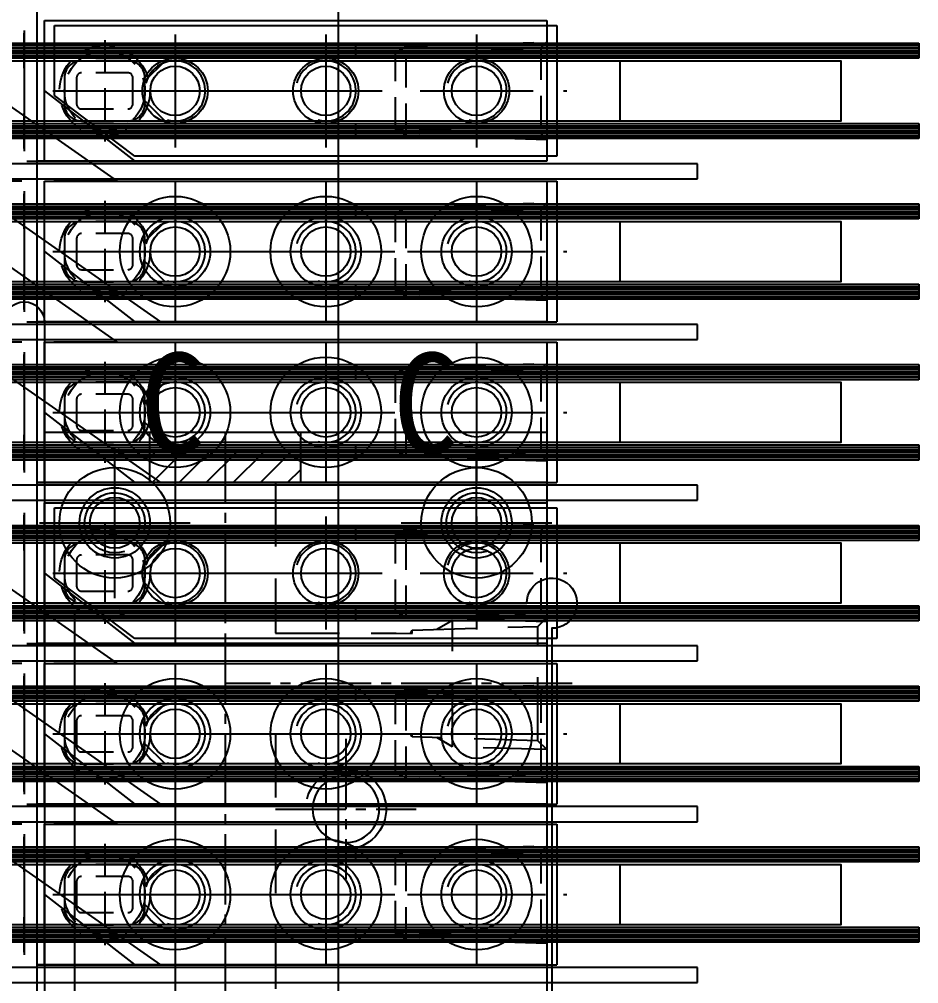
# Model space of a CAD drawing. Header units: millimetres. Extents: x 282 to 14566, y -4134 to 5341.
# Drawn here: x 9342.2 to 9431.7, y 904.8 to 1000.8 of the extents above; entities that cross this region are included whole.
import ezdxf

# ---------------------------------------------------------------- set-up
doc = ezdxf.new("R2010")
doc.units = ezdxf.units.MM
for name, pattern in [('CENTER', [50.8, 31.75, -6.35, 6.35, -6.35]), ('CENTER1', [10, 7, -1, 1, -1]), ('CENTERX2', [101.6, 63.5, -12.7, 12.7, -12.7]), ('HIDDEN', [9.525, 6.35, -3.175]), ('HIDDEN2', [4.7625, 3.175, -1.5875])]:
    doc.linetypes.add(name, pattern=pattern)
for name, color, linetype in [('CENTER', 1, 'CENTER'), ('HIDDEN', 2, 'HIDDEN'), ('THIN', 3, 'Continuous')]:
    doc.layers.add(name, color=color, linetype=linetype)
doc.styles.add('HAN', font='')
doc.styles.get('HAN').set_extended_font_data('GulimChe')

# ---------------------------------------------------------------- blocks, each defined once
blk = doc.blocks.new('A$C429828F3')
at = {"color": 250}
for points in [[(-59.75, 256), (-29.75, 256), (-29.75, 272), (-59.75, 272), (-59.75, 256)], [(-59.75, 240), (-29.75, 240), (-29.75, 256), (-59.75, 256), (-59.75, 240)], [(-59.75, 224), (-29.75, 224), (-29.75, 240), (-59.75, 240), (-59.75, 224)], [(-59.75, 208), (-29.75, 208), (-29.75, 224), (-59.75, 224), (-59.75, 208)], [(-59.75, 192), (-29.75, 192), (-29.75, 208), (-59.75, 208), (-59.75, 192)], [(-59.75, 176), (-29.75, 176), (-29.75, 192), (-59.75, 192), (-59.75, 176)], [(-59.75, 160), (-29.75, 160), (-29.75, 176), (-59.75, 176), (-59.75, 160)]]:
    blk.add_lwpolyline(points, dxfattribs=at)
blk = doc.blocks.new('A$C45CF31D8')
at = {"color": 250}
for p, q in [((-50, 238), (0, 238)), ((-50, 224), (-50, 238)), ((0, 238), (0, 224)), ((-141, 235.75, 0), (37, 235.75, 0)), ((-141, 235.5, 0), (37, 235.5, 0)), ((37, 235.5, 0), (-141, 235.5, 0)), ((37, 235.25, 0), (-141, 235.25, 0)), ((-141, 235.25, 0), (37, 235.25, 0)), ((37, 235.75, 0), (37, 235.5, 0)), ((37, 235.5, 0), (37, 235.25, 0)), ((37, 235.25, 0), (37, 235, 0)), ((-141, 235, 0), (37, 235, 0)), ((37, 235, 0), (-141, 235, 0)), ((-141, 234.75, 0), (37, 234.75, 0)), ((37, 234.75, 0), (-141, 234.75, 0)), ((-141, 234.5, 0), (37, 234.5, 0)), ((37, 234.5, 0), (-141, 234.5, 0)), ((37, 234.25, 0), (-141, 234.25, 0)), ((37, 235, 0), (37, 234.75, 0)), ((37, 234.75, 0), (37, 234.5, 0)), ((37, 234.5, 0), (37, 234.25, 0)), ((7.25, 234), (7.25, 228)), ((-50, 231), (-41, 224)), ((-141, 227.75, 0), (37, 227.75, 0)), ((37, 227.75, 0), (37, 227.5, 0)), ((-141, 227.5, 0), (37, 227.5, 0)), ((37, 227.5, 0), (-141, 227.5, 0)), ((37, 227.25, 0), (-141, 227.25, 0)), ((-141, 227.25, 0), (37, 227.25, 0)), ((-141, 227, 0), (37, 227, 0)), ((37, 227, 0), (-141, 227, 0)), ((37, 226.75, 0), (-141, 226.75, 0)), ((-141, 226.75, 0), (37, 226.75, 0)), ((37, 227.5, 0), (37, 227.25, 0)), ((37, 227.25, 0), (37, 227, 0)), ((37, 227, 0), (37, 226.75, 0)), ((37, 226.75, 0), (37, 226.5, 0)), ((-141, 226.5, 0), (37, 226.5, 0)), ((37, 226.5, 0), (-141, 226.5, 0)), ((37, 226.25, 0), (-141, 226.25, 0)), ((37, 226.5, 0), (37, 226.25, 0)), ((15, 223.75), (-119, 223.75)), ((0, 224), (-50, 224)), ((15, 222.25), (15, 223.75)), ((-119, 222.25), (15, 222.25)), ((-50, 222), (0, 222)), ((-50, 208), (-50, 222)), ((0, 222), (0, 208)), ((-141, 219.75, 0), (37, 219.75, 0)), ((-141, 219.5, 0), (37, 219.5, 0)), ((37, 219.5, 0), (-141, 219.5, 0)), ((37, 219.25, 0), (-141, 219.25, 0)), ((-141, 219.25, 0), (37, 219.25, 0)), ((-141, 219, 0), (37, 219, 0)), ((37, 219, 0), (-141, 219, 0)), ((37, 219.75, 0), (37, 219.5, 0)), ((37, 219.5, 0), (37, 219.25, 0)), ((37, 219.25, 0), (37, 219, 0)), ((37, 219, 0), (37, 218.75, 0)), ((-141, 218.75, 0), (37, 218.75, 0)), ((37, 218.75, 0), (-141, 218.75, 0)), ((-141, 218.5, 0), (37, 218.5, 0)), ((37, 218.5, 0), (-141, 218.5, 0)), ((37, 218.25, 0), (-141, 218.25, 0)), ((7.25, 218), (7.25, 212)), ((37, 218.75, 0), (37, 218.5, 0)), ((37, 218.5, 0), (37, 218.25, 0)), ((-50, 215), (-41, 208)), ((-141, 211.75, 0), (37, 211.75, 0)), ((-141, 211.5, 0), (37, 211.5, 0)), ((37, 211.5, 0), (-141, 211.5, 0)), ((37, 211.25, 0), (-141, 211.25, 0)), ((-141, 211.25, 0), (37, 211.25, 0)), ((37, 211.75, 0), (37, 211.5, 0)), ((37, 211.5, 0), (37, 211.25, 0)), ((37, 211.25, 0), (37, 211, 0)), ((-141, 211, 0), (37, 211, 0)), ((37, 211, 0), (-141, 211, 0)), ((37, 210.75, 0), (-141, 210.75, 0)), ((-141, 210.75, 0), (37, 210.75, 0)), ((-141, 210.5, 0), (37, 210.5, 0)), ((37, 210.5, 0), (-141, 210.5, 0)), ((37, 210.25, 0), (-141, 210.25, 0)), ((37, 211, 0), (37, 210.75, 0)), ((37, 210.75, 0), (37, 210.5, 0)), ((37, 210.5, 0), (37, 210.25, 0)), ((15, 207.75), (-119, 207.75)), ((0, 208), (-50, 208)), ((15, 206.25), (15, 207.75)), ((-119, 206.25), (15, 206.25)), ((-50, 206), (0, 206)), ((-50, 192), (-50, 206)), ((0, 206), (0, 192)), ((-141, 203.75, 0), (37, 203.75, 0)), ((37, 203.75, 0), (37, 203.5, 0)), ((-141, 203.5, 0), (37, 203.5, 0)), ((37, 203.5, 0), (-141, 203.5, 0)), ((37, 203.25, 0), (-141, 203.25, 0)), ((-141, 203.25, 0), (37, 203.25, 0)), ((-141, 203, 0), (37, 203, 0)), ((37, 203, 0), (-141, 203, 0)), ((-141, 202.75, 0), (37, 202.75, 0)), ((37, 202.75, 0), (-141, 202.75, 0)), ((37, 203.5, 0), (37, 203.25, 0)), ((37, 203.25, 0), (37, 203, 0)), ((37, 203, 0), (37, 202.75, 0)), ((37, 202.75, 0), (37, 202.5, 0)), ((-141, 202.5, 0), (37, 202.5, 0)), ((37, 202.5, 0), (-141, 202.5, 0)), ((37, 202.25, 0), (-141, 202.25, 0)), ((7.25, 202), (7.25, 196)), ((37, 202.5, 0), (37, 202.25, 0)), ((-50, 199), (-41, 192)), ((-141, 195.75, 0), (37, 195.75, 0)), ((-141, 195.5, 0), (37, 195.5, 0)), ((37, 195.5, 0), (-141, 195.5, 0)), ((37, 195.25, 0), (-141, 195.25, 0)), ((-141, 195.25, 0), (37, 195.25, 0)), ((-141, 195, 0), (37, 195, 0)), ((37, 195, 0), (-141, 195, 0)), ((37, 195.75, 0), (37, 195.5, 0)), ((37, 195.5, 0), (37, 195.25, 0)), ((37, 195.25, 0), (37, 195, 0)), ((37, 195, 0), (37, 194.75, 0)), ((37, 194.75, 0), (-141, 194.75, 0)), ((-141, 194.75, 0), (37, 194.75, 0)), ((-141, 194.5, 0), (37, 194.5, 0)), ((37, 194.5, 0), (-141, 194.5, 0)), ((37, 194.25, 0), (-141, 194.25, 0)), ((37, 194.75, 0), (37, 194.5, 0)), ((37, 194.5, 0), (37, 194.25, 0)), ((0, 192), (-50, 192)), ((15, 191.75), (-119, 191.75)), ((15, 190.25), (15, 191.75)), ((-119, 190.25), (15, 190.25)), ((-50, 190), (0, 190)), ((-50, 176), (-50, 190)), ((0, 190), (0, 176)), ((-141, 187.75, 0), (37, 187.75, 0)), ((-141, 187.5, 0), (37, 187.5, 0)), ((37, 187.5, 0), (-141, 187.5, 0)), ((37, 187.25, 0), (-141, 187.25, 0)), ((-141, 187.25, 0), (37, 187.25, 0)), ((37, 187.75, 0), (37, 187.5, 0)), ((37, 187.5, 0), (37, 187.25, 0)), ((37, 187.25, 0), (37, 187, 0)), ((-141, 187, 0), (37, 187, 0)), ((37, 187, 0), (-141, 187, 0)), ((-141, 186.75, 0), (37, 186.75, 0)), ((37, 186.75, 0), (-141, 186.75, 0)), ((-141, 186.5, 0), (37, 186.5, 0)), ((37, 186.5, 0), (-141, 186.5, 0)), ((37, 186.25, 0), (-141, 186.25, 0)), ((37, 187, 0), (37, 186.75, 0)), ((37, 186.75, 0), (37, 186.5, 0)), ((37, 186.5, 0), (37, 186.25, 0)), ((7.25, 186), (7.25, 180)), ((-50, 183), (-41, 176)), ((-141, 179.75, 0), (37, 179.75, 0)), ((37, 179.75, 0), (37, 179.5, 0)), ((-141, 179.5, 0), (37, 179.5, 0)), ((37, 179.5, 0), (-141, 179.5, 0)), ((37, 179.25, 0), (-141, 179.25, 0)), ((-141, 179.25, 0), (37, 179.25, 0)), ((-141, 179, 0), (37, 179, 0)), ((37, 179, 0), (-141, 179, 0)), ((37, 178.75, 0), (-141, 178.75, 0)), ((-141, 178.75, 0), (37, 178.75, 0)), ((37, 179.5, 0), (37, 179.25, 0)), ((37, 179.25, 0), (37, 179, 0)), ((37, 179, 0), (37, 178.75, 0)), ((37, 178.75, 0), (37, 178.5, 0)), ((-141, 178.5, 0), (37, 178.5, 0)), ((37, 178.5, 0), (-141, 178.5, 0)), ((37, 178.25, 0), (-141, 178.25, 0)), ((37, 178.5, 0), (37, 178.25, 0)), ((15, 175.75), (-119, 175.75)), ((0, 176), (-50, 176)), ((15, 174.25), (15, 175.75)), ((-119, 174.25), (15, 174.25)), ((-50, 174), (0, 174)), ((-50, 160), (-50, 174)), ((0, 174), (0, 160)), ((-141, 171.75, 0), (37, 171.75, 0)), ((-141, 171.5, 0), (37, 171.5, 0)), ((37, 171.5, 0), (-141, 171.5, 0)), ((37, 171.25, 0), (-141, 171.25, 0)), ((-141, 171.25, 0), (37, 171.25, 0)), ((-141, 171, 0), (37, 171, 0)), ((37, 171, 0), (-141, 171, 0)), ((37, 171.75, 0), (37, 171.5, 0)), ((37, 171.5, 0), (37, 171.25, 0)), ((37, 171.25, 0), (37, 171, 0)), ((37, 171, 0), (37, 170.75, 0)), ((-141, 170.75, 0), (37, 170.75, 0)), ((37, 170.75, 0), (-141, 170.75, 0)), ((-141, 170.5, 0), (37, 170.5, 0)), ((37, 170.5, 0), (-141, 170.5, 0)), ((37, 170.25, 0), (-141, 170.25, 0)), ((7.25, 170), (7.25, 164)), ((37, 170.75, 0), (37, 170.5, 0)), ((37, 170.5, 0), (37, 170.25, 0)), ((-50, 167), (-41, 160)), ((-141, 163.75, 0), (37, 163.75, 0)), ((-141, 163.5, 0), (37, 163.5, 0)), ((37, 163.5, 0), (-141, 163.5, 0)), ((37, 163.25, 0), (-141, 163.25, 0)), ((-141, 163.25, 0), (37, 163.25, 0)), ((37, 163.75, 0), (37, 163.5, 0)), ((37, 163.5, 0), (37, 163.25, 0)), ((37, 163.25, 0), (37, 163, 0)), ((-141, 163, 0), (37, 163, 0)), ((37, 163, 0), (-141, 163, 0)), ((37, 162.75, 0), (-141, 162.75, 0)), ((-141, 162.75, 0), (37, 162.75, 0)), ((-141, 162.5, 0), (37, 162.5, 0)), ((37, 162.5, 0), (-141, 162.5, 0)), ((37, 162.25, 0), (-141, 162.25, 0)), ((37, 163, 0), (37, 162.75, 0)), ((37, 162.75, 0), (37, 162.5, 0)), ((37, 162.5, 0), (37, 162.25, 0)), ((15, 159.75), (-119, 159.75)), ((0, 160), (-50, 160)), ((15, 158.25), (15, 159.75)), ((-119, 158.25), (15, 158.25)), ((-50, 158), (0, 158)), ((-50, 144), (-50, 158)), ((0, 158), (0, 144)), ((-141, 155.75, 0), (37, 155.75, 0)), ((37, 155.75, 0), (37, 155.5, 0)), ((-141, 155.5, 0), (37, 155.5, 0)), ((37, 155.5, 0), (-141, 155.5, 0)), ((37, 155.25, 0), (-141, 155.25, 0)), ((-141, 155.25, 0), (37, 155.25, 0)), ((-141, 155, 0), (37, 155, 0)), ((37, 155, 0), (-141, 155, 0)), ((-141, 154.75, 0), (37, 154.75, 0)), ((37, 154.75, 0), (-141, 154.75, 0)), ((37, 155.5, 0), (37, 155.25, 0)), ((37, 155.25, 0), (37, 155, 0)), ((37, 155, 0), (37, 154.75, 0)), ((37, 154.75, 0), (37, 154.5, 0)), ((-141, 154.5, 0), (37, 154.5, 0)), ((37, 154.5, 0), (-141, 154.5, 0)), ((37, 154.25, 0), (-141, 154.25, 0)), ((7.25, 154), (7.25, 148)), ((37, 154.5, 0), (37, 154.25, 0)), ((-50, 151), (-41, 144)), ((-141, 147.75, 0), (37, 147.75, 0)), ((-141, 147.5, 0), (37, 147.5, 0)), ((37, 147.5, 0), (-141, 147.5, 0)), ((37, 147.25, 0), (-141, 147.25, 0)), ((-141, 147.25, 0), (37, 147.25, 0)), ((-141, 147, 0), (37, 147, 0)), ((37, 147, 0), (-141, 147, 0)), ((37, 147.75, 0), (37, 147.5, 0)), ((37, 147.5, 0), (37, 147.25, 0)), ((37, 147.25, 0), (37, 147, 0)), ((37, 147, 0), (37, 146.75, 0)), ((37, 146.75, 0), (-141, 146.75, 0)), ((-141, 146.75, 0), (37, 146.75, 0)), ((-141, 146.5, 0), (37, 146.5, 0)), ((37, 146.5, 0), (-141, 146.5, 0)), ((37, 146.25, 0), (-141, 146.25, 0)), ((37, 146.75, 0), (37, 146.5, 0)), ((37, 146.5, 0), (37, 146.25, 0)), ((0, 144), (-50, 144)), ((15, 143.75), (-119, 143.75)), ((15, 142.25), (15, 143.75)), ((-119, 142.25), (15, 142.25))]:
    blk.add_line(p, q, dxfattribs=at)
at = {"color": 250, "linetype": 'CENTERX2'}
for p, q in [((-52, 237, 0), (-52, 225, 0)), ((-52, 221, 0), (-52, 209, 0)), ((-52, 205, 0), (-52, 193, 0)), ((-52, 189, 0), (-52, 177, 0)), ((-52, 173, 0), (-52, 161, 0)), ((-52, 157, 0), (-52, 145, 0))]:
    blk.add_line(p, q, dxfattribs=at)
at = {"color": 250, "linetype": 'CENTER1'}
for p, q in [((-52, 234.5, 0), (-52, 236.75, 0)), ((-52, 234.25, 0), (-52, 236.5, 0)), ((-52, 234, 0), (-52, 236.25, 0)), ((-52, 233.75, 0), (-52, 236, 0)), ((-52, 233.5, 0), (-52, 235.75, 0)), ((-52, 233.25, 0), (-52, 235.5, 0)), ((-52, 226.5, 0), (-52, 228.75, 0)), ((-52, 226.25, 0), (-52, 228.5, 0)), ((-52, 226, 0), (-52, 228.25, 0)), ((-52, 225.75, 0), (-52, 228, 0)), ((-52, 225.5, 0), (-52, 227.75, 0)), ((-52, 225.25, 0), (-52, 227.5, 0)), ((-52, 218.5, 0), (-52, 220.75, 0)), ((-52, 218.25, 0), (-52, 220.5, 0)), ((-52, 218, 0), (-52, 220.25, 0)), ((-52, 217.75, 0), (-52, 220, 0)), ((-52, 217.5, 0), (-52, 219.75, 0)), ((-52, 217.25, 0), (-52, 219.5, 0)), ((-52, 210.5, 0), (-52, 212.75, 0)), ((-52, 210.25, 0), (-52, 212.5, 0)), ((-52, 210, 0), (-52, 212.25, 0)), ((-52, 209.75, 0), (-52, 212, 0)), ((-52, 209.5, 0), (-52, 211.75, 0)), ((-52, 209.25, 0), (-52, 211.5, 0)), ((-52, 202.5, 0), (-52, 204.75, 0)), ((-52, 202.25, 0), (-52, 204.5, 0)), ((-52, 202, 0), (-52, 204.25, 0)), ((-52, 201.75, 0), (-52, 204, 0)), ((-52, 201.5, 0), (-52, 203.75, 0)), ((-52, 201.25, 0), (-52, 203.5, 0)), ((-52, 194.5, 0), (-52, 196.75, 0)), ((-52, 194.25, 0), (-52, 196.5, 0)), ((-52, 194, 0), (-52, 196.25, 0)), ((-52, 193.75, 0), (-52, 196, 0)), ((-52, 193.5, 0), (-52, 195.75, 0)), ((-52, 193.25, 0), (-52, 195.5, 0)), ((-52, 186.5, 0), (-52, 188.75, 0)), ((-52, 186.25, 0), (-52, 188.5, 0)), ((-52, 186, 0), (-52, 188.25, 0)), ((-52, 185.75, 0), (-52, 188, 0)), ((-52, 185.5, 0), (-52, 187.75, 0)), ((-52, 185.25, 0), (-52, 187.5, 0)), ((-52, 178.5, 0), (-52, 180.75, 0)), ((-52, 178.25, 0), (-52, 180.5, 0)), ((-52, 178, 0), (-52, 180.25, 0)), ((-52, 177.75, 0), (-52, 180, 0)), ((-52, 177.5, 0), (-52, 179.75, 0)), ((-52, 177.25, 0), (-52, 179.5, 0)), ((-52, 170.5, 0), (-52, 172.75, 0)), ((-52, 170.25, 0), (-52, 172.5, 0)), ((-52, 170, 0), (-52, 172.25, 0)), ((-52, 169.75, 0), (-52, 172, 0)), ((-52, 169.5, 0), (-52, 171.75, 0)), ((-52, 169.25, 0), (-52, 171.5, 0)), ((-52, 162.5, 0), (-52, 164.75, 0)), ((-52, 162.25, 0), (-52, 164.5, 0)), ((-52, 162, 0), (-52, 164.25, 0)), ((-52, 161.75, 0), (-52, 164, 0)), ((-52, 161.5, 0), (-52, 163.75, 0)), ((-52, 161.25, 0), (-52, 163.5, 0)), ((-52, 154.5, 0), (-52, 156.75, 0)), ((-52, 154.25, 0), (-52, 156.5, 0)), ((-52, 154, 0), (-52, 156.25, 0)), ((-52, 153.75, 0), (-52, 156, 0)), ((-52, 153.5, 0), (-52, 155.75, 0)), ((-52, 153.25, 0), (-52, 155.5, 0)), ((-52, 146.5, 0), (-52, 148.75, 0)), ((-52, 146.25, 0), (-52, 148.5, 0)), ((-52, 146, 0), (-52, 148.25, 0)), ((-52, 145.75, 0), (-52, 148, 0)), ((-52, 145.5, 0), (-52, 147.75, 0)), ((-52, 145.25, 0), (-52, 147.5, 0))]:
    blk.add_line(p, q, dxfattribs=at)
at = {"color": 250, "linetype": 'HIDDEN2'}
for p, q in [((-44, 236.037), (-44, 225.963)), ((-19, 235.5), (-19, 235.75)), ((-19, 235.25), (-19, 235.5)), ((-19, 235), (-19, 235.25)), ((-15.064, 234.812), (-14, 235.427)), ((-15.064, 234.812), (0, 235.283)), ((-14, 235.427), (0, 235.864)), ((-14, 226.573), (-14, 235.427)), ((0, 235.864), (-0.6, 235.264)), ((-0.6, 235.264), (-0.6, 226.736)), ((0, 235), (-44, 235)), ((-19, 234.75), (-19, 235)), ((-19, 234.5), (-19, 234.75)), ((-19, 234.25), (-19, 234.5)), ((-15.064, 227.188), (-15.064, 234.812)), ((-41.7, 234), (-46.3, 234)), ((-41.7, 232.8), (-46.3, 232.8)), ((-48, 232.3), (-48, 229.7)), ((-46.8, 232.3), (-46.8, 229.7)), ((-41.2, 229.7), (-41.2, 232.3)), ((-40, 229.7), (-40, 232.3)), ((-49.037, 231), (-38.963, 231)), ((-46.3, 229.2), (-41.7, 229.2)), ((-46.3, 228), (-41.7, 228)), ((-19, 227.5), (-19, 227.75)), ((0, 227), (-43.723, 227)), ((-19, 227.25), (-19, 227.5)), ((-19, 227), (-19, 227.25)), ((-19, 226.75), (-19, 227)), ((-19, 226.5), (-19, 226.75)), ((0, 226.717), (-15.064, 227.188)), ((-14, 226.573), (-15.064, 227.188)), ((0, 226.136), (-14, 226.573)), ((-0.6, 226.736), (0, 226.136)), ((-19, 226.25), (-19, 226.5)), ((-44, 220.037), (-44, 209.963)), ((-14, 219.427), (0, 219.864)), ((0, 219.864), (-0.6, 219.264)), ((0, 219), (-44, 219)), ((-19, 219.5), (-19, 219.75)), ((-19, 219.25), (-19, 219.5)), ((-19, 219), (-19, 219.25)), ((-19, 218.75), (-19, 219)), ((-15.064, 218.812), (-14, 219.427)), ((-15.064, 218.812), (0, 219.283)), ((-14, 210.573), (-14, 219.427)), ((-0.6, 219.264), (-0.6, 210.736)), ((-41.7, 218), (-46.3, 218)), ((-19, 218.5), (-19, 218.75)), ((-19, 218.25), (-19, 218.5)), ((-15.064, 211.188), (-15.064, 218.812)), ((-48, 216.3), (-48, 213.7)), ((-46.8, 216.3), (-46.8, 213.7)), ((-41.7, 216.8), (-46.3, 216.8)), ((-41.2, 213.7), (-41.2, 216.3)), ((-40, 213.7), (-40, 216.3)), ((-49.037, 215), (-38.963, 215)), ((-46.3, 213.2), (-41.7, 213.2)), ((-46.3, 212), (-41.7, 212)), ((-19, 211.5), (-19, 211.75)), ((-19, 211.25), (-19, 211.5)), ((-19, 211), (-19, 211.25)), ((0, 211), (-43.723, 211)), ((-19, 210.75), (-19, 211)), ((-19, 210.5), (-19, 210.75)), ((-19, 210.25), (-19, 210.5)), ((0, 210.717), (-15.064, 211.188)), ((-14, 210.573), (-15.064, 211.188)), ((0, 210.136), (-14, 210.573)), ((-0.6, 210.736), (0, 210.136)), ((-44, 204.037), (-44, 193.963)), ((-19, 203.5), (-19, 203.75)), ((-14, 203.427), (0, 203.864)), ((0, 203.864), (-0.6, 203.264)), ((0, 203), (-44, 203)), ((-19, 203.25), (-19, 203.5)), ((-19, 203), (-19, 203.25)), ((-19, 202.75), (-19, 203)), ((-19, 202.5), (-19, 202.75)), ((-15.064, 202.812), (-14, 203.427)), ((-15.064, 202.812), (0, 203.283)), ((-15.064, 195.188), (-15.064, 202.812)), ((-14, 194.573), (-14, 203.427)), ((-0.6, 203.264), (-0.6, 194.736)), ((-41.7, 202), (-46.3, 202)), ((-19, 202.25), (-19, 202.5)), ((-41.7, 200.8), (-46.3, 200.8)), ((-48, 200.3), (-48, 197.7)), ((-46.8, 200.3), (-46.8, 197.7)), ((-41.2, 197.7), (-41.2, 200.3)), ((-40, 197.7), (-40, 200.3)), ((-49.037, 199), (-38.963, 199)), ((-46.3, 197.2), (-41.7, 197.2)), ((-46.3, 196), (-41.7, 196)), ((0, 195), (-43.723, 195)), ((-19, 195.5), (-19, 195.75)), ((-19, 195.25), (-19, 195.5)), ((-19, 195), (-19, 195.25)), ((-19, 194.75), (-19, 195)), ((0, 194.717), (-15.064, 195.188)), ((-14, 194.573), (-15.064, 195.188)), ((-19, 194.5), (-19, 194.75)), ((-19, 194.25), (-19, 194.5)), ((0, 194.136), (-14, 194.573)), ((-0.6, 194.736), (0, 194.136)), ((-44, 188.037), (-44, 177.963)), ((-19, 187.5), (-19, 187.75)), ((-19, 187.25), (-19, 187.5)), ((-19, 187), (-19, 187.25)), ((-15.064, 186.812), (-14, 187.427)), ((-15.064, 186.812), (0, 187.283)), ((-14, 187.427), (0, 187.864)), ((-14, 178.573), (-14, 187.427)), ((0, 187.864), (-0.6, 187.264)), ((-0.6, 187.264), (-0.6, 178.736)), ((0, 187), (-44, 187)), ((-19, 186.75), (-19, 187)), ((-19, 186.5), (-19, 186.75)), ((-19, 186.25), (-19, 186.5)), ((-15.064, 179.188), (-15.064, 186.812)), ((-41.7, 186), (-46.3, 186)), ((-41.7, 184.8), (-46.3, 184.8)), ((-48, 184.3), (-48, 181.7)), ((-46.8, 184.3), (-46.8, 181.7)), ((-41.2, 181.7), (-41.2, 184.3)), ((-40, 181.7), (-40, 184.3)), ((-49.037, 183), (-38.963, 183)), ((-46.3, 181.2), (-41.7, 181.2)), ((-46.3, 180), (-41.7, 180)), ((-19, 179.5), (-19, 179.75)), ((0, 179), (-43.723, 179)), ((-19, 179.25), (-19, 179.5)), ((-19, 179), (-19, 179.25)), ((-19, 178.75), (-19, 179)), ((-19, 178.5), (-19, 178.75)), ((0, 178.717), (-15.064, 179.188)), ((-14, 178.573), (-15.064, 179.188)), ((0, 178.136), (-14, 178.573)), ((-0.6, 178.736), (0, 178.136)), ((-19, 178.25), (-19, 178.5)), ((-44, 172.037), (-44, 161.963)), ((-14, 171.427), (0, 171.864)), ((0, 171.864), (-0.6, 171.264)), ((0, 171), (-44, 171)), ((-19, 171.5), (-19, 171.75)), ((-19, 171.25), (-19, 171.5)), ((-19, 171), (-19, 171.25)), ((-19, 170.75), (-19, 171)), ((-15.064, 170.812), (-14, 171.427)), ((-15.064, 170.812), (0, 171.283)), ((-14, 162.573), (-14, 171.427)), ((-0.6, 171.264), (-0.6, 162.736)), ((-41.7, 170), (-46.3, 170)), ((-19, 170.5), (-19, 170.75)), ((-19, 170.25), (-19, 170.5)), ((-15.064, 163.188), (-15.064, 170.812)), ((-48, 168.3), (-48, 165.7)), ((-46.8, 168.3), (-46.8, 165.7)), ((-41.7, 168.8), (-46.3, 168.8)), ((-41.2, 165.7), (-41.2, 168.3)), ((-40, 165.7), (-40, 168.3)), ((-49.037, 167), (-38.963, 167)), ((-46.3, 165.2), (-41.7, 165.2)), ((-46.3, 164), (-41.7, 164)), ((-19, 163.5), (-19, 163.75)), ((-19, 163.25), (-19, 163.5)), ((-19, 163), (-19, 163.25)), ((0, 163), (-43.723, 163)), ((-19, 162.75), (-19, 163)), ((-19, 162.5), (-19, 162.75)), ((-19, 162.25), (-19, 162.5)), ((0, 162.717), (-15.064, 163.188)), ((-14, 162.573), (-15.064, 163.188)), ((0, 162.136), (-14, 162.573)), ((-0.6, 162.736), (0, 162.136)), ((-44, 156.037), (-44, 145.963)), ((-19, 155.5), (-19, 155.75)), ((-14, 155.427), (0, 155.864)), ((0, 155.864), (-0.6, 155.264)), ((0, 155), (-44, 155)), ((-19, 155.25), (-19, 155.5)), ((-19, 155), (-19, 155.25)), ((-19, 154.75), (-19, 155)), ((-19, 154.5), (-19, 154.75)), ((-15.064, 154.812), (-14, 155.427)), ((-15.064, 154.812), (0, 155.283)), ((-15.064, 147.188), (-15.064, 154.812)), ((-14, 146.573), (-14, 155.427)), ((-0.6, 155.264), (-0.6, 146.736)), ((-41.7, 154), (-46.3, 154)), ((-19, 154.25), (-19, 154.5)), ((-41.7, 152.8), (-46.3, 152.8)), ((-48, 152.3), (-48, 149.7)), ((-46.8, 152.3), (-46.8, 149.7)), ((-41.2, 149.7), (-41.2, 152.3)), ((-40, 149.7), (-40, 152.3)), ((-49.037, 151), (-38.963, 151)), ((-46.3, 149.2), (-41.7, 149.2)), ((-46.3, 148), (-41.7, 148)), ((0, 147), (-43.723, 147)), ((-19, 147.5), (-19, 147.75)), ((-19, 147.25), (-19, 147.5)), ((-19, 147), (-19, 147.25)), ((-19, 146.75), (-19, 147)), ((0, 146.717), (-15.064, 147.188)), ((-14, 146.573), (-15.064, 147.188)), ((-19, 146.5), (-19, 146.75)), ((-19, 146.25), (-19, 146.5)), ((0, 146.136), (-14, 146.573)), ((-0.6, 146.736), (0, 146.136))]:
    blk.add_line(p, q, dxfattribs=at)
at = {"color": 250, "elevation": 0}
for points in [[(-133.25, 228), (-133.25, 234), (29.25, 234), (29.25, 228)], [(-133.25, 212), (-133.25, 218), (29.25, 218), (29.25, 212)], [(-133.25, 196), (-133.25, 202), (29.25, 202), (29.25, 196)], [(-133.25, 180), (-133.25, 186), (29.25, 186), (29.25, 180)], [(-133.25, 164), (-133.25, 170), (29.25, 170), (29.25, 164)], [(-133.25, 148), (-133.25, 154), (29.25, 154), (29.25, 148)]]:
    blk.add_lwpolyline(points, close=True, dxfattribs=at)
at = {"color": 250, "linetype": 'HIDDEN2'}
for points in [[(-38, 228), (-40, 230), (-40, 232), (-38, 234)], [(-38, 212), (-40, 214), (-40, 216), (-38, 218)], [(-38, 196), (-40, 198), (-40, 200), (-38, 202)], [(-38, 180), (-40, 182), (-40, 184), (-38, 186)], [(-38, 164), (-40, 166), (-40, 168), (-38, 170)], [(-38, 148), (-40, 150), (-40, 152), (-38, 154)]]:
    blk.add_lwpolyline(points, dxfattribs=at)
for centre, radius in [((-44, 231), 4.5), ((-44, 231), 4), ((-44, 215), 4.5), ((-44, 215), 4), ((-44, 199), 4.5), ((-44, 199), 4), ((-44, 183), 4.5), ((-44, 183), 4), ((-44, 167), 4.5), ((-44, 167), 4), ((-44, 151), 4.5), ((-44, 151), 4)]:
    blk.add_circle(centre, radius, dxfattribs=at)
at = {"color": 250}
for centre in [(-37, 231), (-22, 231), (-7, 231), (-37, 215), (-22, 215), (-7, 215), (-37, 199), (-22, 199), (-7, 199), (-37, 183), (-22, 183), (-7, 183), (-37, 167), (-22, 167), (-7, 167), (-37, 151), (-22, 151), (-7, 151)]:
    blk.add_circle(centre, 2.459, dxfattribs=at)
at = {"color": 250, "linetype": 'HIDDEN2'}
for centre, radius, start, end in [((-46.3, 232.3), 1.7, 90, 180), ((-41.7, 232.3), 1.7, 360, 90), ((-46.3, 232.3), 0.5, 90, 180), ((-41.7, 232.3), 0.5, 0, 90), ((-46.3, 229.7), 1.7, 180, 270), ((-46.3, 229.7), 0.5, 180, 270), ((-41.7, 229.7), 0.5, 270, 0), ((-41.7, 229.7), 1.7, 270, 0), ((-46.3, 216.3), 1.7, 90, 180), ((-41.7, 216.3), 1.7, 360, 90), ((-46.3, 216.3), 0.5, 90, 180), ((-41.7, 216.3), 0.5, 0, 90), ((-46.3, 213.7), 1.7, 180, 270), ((-46.3, 213.7), 0.5, 180, 270), ((-41.7, 213.7), 0.5, 270, 0), ((-41.7, 213.7), 1.7, 270, 0), ((-46.3, 200.3), 1.7, 90, 180), ((-41.7, 200.3), 1.7, 360, 90), ((-46.3, 200.3), 0.5, 90, 180), ((-41.7, 200.3), 0.5, 0, 90), ((-46.3, 197.7), 1.7, 180, 270), ((-46.3, 197.7), 0.5, 180, 270), ((-41.7, 197.7), 0.5, 270, 0), ((-41.7, 197.7), 1.7, 270, 0), ((-46.3, 184.3), 1.7, 90, 180), ((-41.7, 184.3), 1.7, 360, 90), ((-46.3, 184.3), 0.5, 90, 180), ((-41.7, 184.3), 0.5, 0, 90), ((-46.3, 181.7), 1.7, 180, 270), ((-46.3, 181.7), 0.5, 180, 270), ((-41.7, 181.7), 0.5, 270, 0), ((-41.7, 181.7), 1.7, 270, 0), ((-46.3, 168.3), 1.7, 90, 180), ((-41.7, 168.3), 1.7, 360, 90), ((-46.3, 168.3), 0.5, 90, 180), ((-41.7, 168.3), 0.5, 0, 90), ((-46.3, 165.7), 1.7, 180, 270), ((-46.3, 165.7), 0.5, 180, 270), ((-41.7, 165.7), 0.5, 270, 0), ((-41.7, 165.7), 1.7, 270, 0), ((-46.3, 152.3), 1.7, 90, 180), ((-41.7, 152.3), 1.7, 360, 90), ((-46.3, 152.3), 0.5, 90, 180), ((-41.7, 152.3), 0.5, 0, 90), ((-46.3, 149.7), 1.7, 180, 270), ((-46.3, 149.7), 0.5, 180, 270), ((-41.7, 149.7), 0.5, 270, 0), ((-41.7, 149.7), 1.7, 270, 0)]:
    blk.add_arc(centre, radius, start, end, dxfattribs=at)
at = {"layer": 'CENTER', "color": 250}
for p, q in [((-37, 235.48), (-37, 226.52)), ((-22, 235.48), (-22, 226.52)), ((-7, 235.48), (-7, 226.52)), ((-49.149, 231), (2, 231)), ((-37, 219.48), (-37, 210.52)), ((-22, 219.48), (-22, 210.52)), ((-7, 219.48), (-7, 210.52)), ((-49.149, 215), (2, 215)), ((-37, 203.48), (-37, 194.52)), ((-22, 203.48), (-22, 194.52)), ((-7, 203.48), (-7, 194.52)), ((-49.149, 199), (2, 199)), ((-37, 187.48), (-37, 178.52)), ((-22, 187.48), (-22, 178.52)), ((-7, 187.48), (-7, 178.52)), ((-49.149, 183), (2, 183)), ((-37, 171.48), (-37, 162.52)), ((-22, 171.48), (-22, 162.52)), ((-7, 171.48), (-7, 162.52)), ((-49.149, 167), (2, 167)), ((-37, 155.48), (-37, 146.52)), ((-22, 155.48), (-22, 146.52)), ((-7, 155.48), (-7, 146.52)), ((-49.149, 151), (2, 151))]:
    blk.add_line(p, q, dxfattribs=at)
at = {"layer": 'THIN', "color": 250}
for centre in [(-37, 231), (-22, 231), (-7, 231), (-37, 215), (-22, 215), (-7, 215), (-37, 199), (-22, 199), (-7, 199), (-37, 183), (-22, 183), (-7, 183), (-37, 167), (-22, 167), (-7, 167), (-37, 151), (-22, 151), (-7, 151)]:
    blk.add_arc(centre, 3, 255, 165, dxfattribs=at)
blk = doc.blocks.new('A$C6A33477B')
at = {"color": 6}
for p, q in [((54.274, -9), (31.423, 7)), ((58.577, -23), (35.726, -7)), ((54.274, -9), (98, -9)), ((98, -9), (98, -23)), ((58.577, -23), (98, -23))]:
    blk.add_line(p, q, dxfattribs=at)
at = {"color": 2, "linetype": 'HIDDEN'}
for p, q in [((35.726, -7), (51.417, -7)), ((54.274, -9), (38.583, -9))]:
    blk.add_line(p, q, dxfattribs=at)
at = {"color": 1, "linetype": 'CENTER', "ltscale": 2}
for p, q in [((60, -9.123), (60, -22.877)), ((75, -9.123), (75, -22.877)), ((90, -9.123), (90, -22.877)), ((53.123, -16), (66.877, -16)), ((68.123, -16), (81.877, -16)), ((83.123, -16), (96.877, -16))]:
    blk.add_line(p, q, dxfattribs=at)
at = {"color": 6}
for centre, radius in [((60, -16), 5.5), ((75, -16), 5.5), ((90, -16), 5.5), ((60, -16), 3.5), ((75, -16), 3.5), ((90, -16), 3.5)]:
    blk.add_circle(centre, radius, dxfattribs=at)
blk = doc.blocks.new('A$C406C0A8B')
at = {"color": 1}
for p, q in [((-12, 6.5), (38, 6.5)), ((-12, -0.476), (-12, 6.5)), ((38, 6.5), (38, -6.5)), ((-4.016, -6.5), (-12, -0.476)), ((38, -6.5), (-4.016, -6.5))]:
    blk.add_line(p, q, dxfattribs=at)
at = {"color": 1, "linetype": 'CENTER', "ltscale": 3}
for p, q in [((0, 5.624), (0, -5.624)), ((15, 5.624), (15, -5.624)), ((30, 5.624), (30, -5.624)), ((-5.624, 0), (5.624, 0)), ((9.376, 0), (20.624, 0)), ((24.376, 0), (35.624, 0))]:
    blk.add_line(p, q, dxfattribs=at)
at = {"color": 1}
for centre in [(0, 0), (15, 0), (30, 0)]:
    blk.add_circle(centre, 3.25, dxfattribs=at)
blk = doc.blocks.new('A$C03084892')
for name, p in [('A$C429828F3', (21, 5)), ('A$C45CF31D8', (12, 37, 0)), ('A$C6A33477B', (-85, 268, 0)), ('A$C406C0A8B', (-25, 268, 0)), ('A$C6A33477B', (-85, 252, 0)), ('A$C6A33477B', (-85, 220, 0)), ('A$C406C0A8B', (-25, 220, 0)), ('A$C6A33477B', (-85, 204, 0))]:
    blk.add_blockref(name, p)
blk = doc.blocks.new('A$C1D2B0D02')
at = {"color": 1, "linetype": 'CENTER'}
for p, q in [((9, 232.5), (9, 247.5)), ((45, 232.5), (45, 247.5)), ((1.5, 240), (16.5, 240)), ((37.5, 240), (52.5, 240))]:
    blk.add_line(p, q, dxfattribs=at)
at = {"color": 150}
blk.add_lwpolyline([(2, 260), (2, 232), (50, 232, -2.414214), (52.5, 229.5), (52.5, 68.5, -2.414214), (50, 66), (2, 66), (2, 38, -1), (-2, 38), (-2, 66), (-50, 66, -2.414214), (-52.5, 68.5), (-52.5, 229.5, -2.414214), (-50, 232), (-2, 232), (-2, 260, -1)], format="xyb", close=True, dxfattribs=at)
for centre, radius in [((9, 240), 5.5), ((45, 240), 5.5), ((9, 240), 3.5), ((45, 240), 3.5)]:
    blk.add_circle(centre, radius, dxfattribs=at)
at = {"color": 6, "style": 'HAN'}
for p in [(11.504, 246.916), (36.687, 246.916)]:
    blk.add_text('C', height=10, dxfattribs=at).set_placement(p)
blk = doc.blocks.new('A$C006C150E')
at = {"layer": 'HIDDEN'}
h = blk.add_hatch(dxfattribs=at)
h.set_pattern_fill('ANSI31', color=256, scale=0.6, style=0)
h.set_pattern_definition([(135, (133908.9958, 51617.907), (1.347038418, 1.347038418), [])])
h.paths.add_polyline_path([(-3.5, 4), (-3.5, 7), (-18.5, 7), (-18.5, 4)])
at = {"color": 1}
for p, q in [((-43, 9), (-43, -191)), ((-43, 9), (7, 9)), ((7, 9), (7, -191)), ((-43, -9), (7, -9)), ((4, -9), (4, -173))]:
    blk.add_line(p, q, dxfattribs=at)
at = {"color": 1, "linetype": 'CENTER1'}
for p, q in [((-36, -3.776), (-36, 3.776)), ((0, -3.776), (0, 3.776)), ((3.776, 0), (-3.776, 0)), ((-45.5, -16), (-11, -15.997)), ((-23, -21.5), (-23, -35.5)), ((-16, -28.5), (-30, -28.5))]:
    blk.add_line(p, q, dxfattribs=at)
blk.add_lwpolyline([(-11, 9), (-11, -191)], dxfattribs=at)
at = {"color": 1}
for centre in [(-36, 0), (0, 0)]:
    blk.add_circle(centre, 2.5, dxfattribs=at)
at = {"ltscale": 10}
blk.add_circle((-23, -28.5), 3.323, dxfattribs=at)
for centre in [(-36, 0), (0, 0)]:
    blk.add_arc(centre, 3, 250.95589, 198.14648)
at = {"layer": 'CENTER', "ltscale": 10}
blk.add_line((-32.224, 0), (-39.776, 0), dxfattribs=at)
at = {"layer": 'HIDDEN'}
for p, q in [((-18.5, 4), (-18.5, 9)), ((-3.5, 4), (-3.5, 9)), ((-18.5, 7), (-3.5, 7)), ((-18.5, 4), (-3.5, 4)), ((-16, 4), (-16, -10.998)), ((-6, 4), (-6, -186)), ((-43, -9.422), (-43, -22.578)), ((-42.116, -21.695), (-42.116, -10.305)), ((-33.6, -22.285), (-33.6, -9.715)), ((-29.589, -11), (-29.589, -10.697)), ((-28, -10.998), (-29.589, -11)), ((-16, -10.998), (-28.003, -10.998)), ((-28, -20.999), (-29.589, -21)), ((-29.589, -21.303), (-29.589, -21)), ((-16, -20.999), (-28, -20.999)), ((-16, -20.999), (-16, -161.001))]:
    blk.add_line(p, q, dxfattribs=at)
for points in [[(-43, -9.422), (-33.6, -9.715), (-32.033, -10.62)], [(-29.414, -11), (-29.589, -10.697), (-42.116, -10.305), (-43, -9.422)], [(-43, -22.578), (-42.116, -21.695), (-29.589, -21.303), (-29.414, -21)], [(-43, -22.578), (-33.6, -22.285), (-32.033, -21.38)]]:
    blk.add_lwpolyline(points, dxfattribs=at)
at = {"layer": 'THIN', "ltscale": 10}
blk.add_arc((-23, -28.5), 4, 15, 285, dxfattribs=at)

msp = doc.modelspace()

# ---------------------------------------------------------------- block references
for name, p in [('A$C1D2B0D02', (9342.748, 710.631)), ('A$C03084892', (9382.748, 725.631))]:
    msp.add_blockref(name, p)
at = {"xscale": -1}
msp.add_blockref('A$C006C150E', (9351.748, 950.631), dxfattribs=at)

doc.saveas('drawing.dxf')
